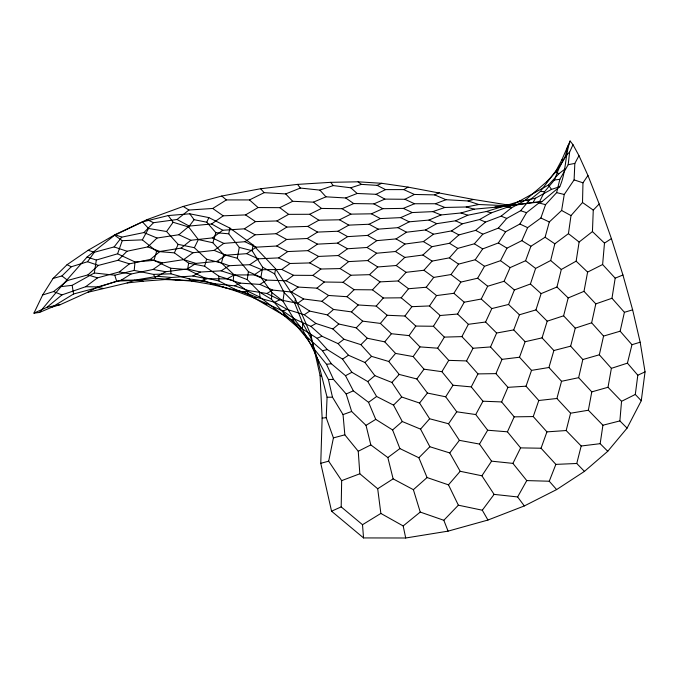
<?xml version="1.0" encoding="UTF-8"?>
<svg xmlns="http://www.w3.org/2000/svg" width="679" height="679" viewBox="0 0 679 679"><rect width="100%" height="100%" fill="white"/><g stroke="black" fill="none" stroke-linecap="round" stroke-linejoin="round"><path stroke-width="1.02" d="M363.545 537.929L362.51 524.714L341.189 506.89L341.664 480.639L328.67 461.177L333.423 437.896L326.209 417.687L327.074 397.232L317.288 358.546L310.744 337.616L302.741 323.323L294.694 303.14L284.161 292.615L274.681 273.917L262.595 267.178L252.104 250.712L253.08 244.975L229.884 228.085L208.818 217.594L189.772 213.809L168.239 215.557L142.48 221.931L114.59 235.24L87.073 257.044L61.051 286.606L39.458 312.467L33.95 313.138L42.65 294.975L53.064 278.449L67.077 264.691L88.109 250.296L115.014 234.679L147.054 219.614L183.211 206.433L221.761 196.027L260.575 188.745L297.538 184.382L330.681 182.337L358.088 181.802L381.768 183.305L408.054 187.124L473.594 199.473L509.556 205.245L541.808 201.765L559.759 186.7C566.269 172.169 564.928 155.72 570.088 141.003L573 144.703L578.975 155.652L587.955 175.496L599.192 203.997L611.406 238.609L622.94 275.003L632.633 309.828L640.17 342.216L645.05 371.871L641.273 400.729L627.082 428.118L607.756 451.289L584.449 471.387L556.627 489.584L524.324 505.94L487.955 520.038L448.089 531.139L405.711 537.997L363.545 537.929L331.556 511.202L320.768 463.307L322.135 418.111L320.047 375.215L310.855 334.925L295.416 299.074L275.615 268.791L253.08 244.975M33.95 313.138L46.961 307.307L61.942 294.924L85.673 286.716L97.538 277.855L119.326 271.931L129.426 263.842L150.475 259.378L162.383 262.892L183.712 259.607L195.925 263.401L216.974 261.364L229.213 265.71L249.745 264.691L261.814 269.75L281.751 269.453L293.506 275.275L312.849 275.402L324.256 282.014L343.056 282.286L354.132 289.678L372.457 289.84L383.279 297.988L401.204 297.809L411.881 306.67L429.51 305.94L440.179 315.506L457.587 314.038L468.374 324.307L485.595 322.016L491.817 308.572L508.554 304.464L514.376 289.958L530.426 284L535.612 268.426L550.677 260.515L554.828 243.803L568.433 233.652L571.005 215.599L582.514 202.512L582.972 182.812L587.955 175.496M448.089 531.139L443.828 520.284L420.25 512.076L413.384 489.678L393.133 478.865L387.836 457.553L370.819 444.915L366.023 425.36L351.654 411.474L346.171 393.981L333.482 379.391L326.497 364.284L314.581 349.549L305.822 337.039L294.024 322.669L283.542 312.858L271.532 299.312L271.778 292.513L260.931 277.312L248.404 271.651L237.268 258.215L223.688 254.667L212.858 242.743L198.336 239.56L188.635 226.981L173.111 222.271L168.239 215.557M310.744 337.616L310.855 334.925M641.273 400.729L635.298 394.457L637.81 375.215L627.43 363.146L631.962 344.711L620.148 331.199L624.408 312.306L611.983 298.259L615.182 278.161L602.621 264.53L604.488 243.124L592.436 231.581L593.268 210.108L599.192 203.997M457.587 314.038L464.232 302.206L481.241 299.032L487.675 286.241L504.073 281.276L510.099 267.619L525.588 260.736L530.91 246.265L545.093 237.243L549.303 221.974L561.618 210.473L564.257 194.466L574.103 179.893L574.833 163.427L578.975 155.652M405.711 537.997L403.165 525.945L380.86 513.434L377.694 488.753L359.828 473.781L358.249 451.255L344.839 434.823L343.039 414.597L332.489 397.207L328.415 379.493L318.909 361.746L312.06 346.91L302.435 329.417L302.741 323.323M627.082 428.118L619.876 420.921L621.548 401.314L608.019 387.276L611.38 368.341L599.328 354.794L603.563 336.08L591.647 322.805L595.806 303.878L583.999 291.35L587.607 272.101L602.621 264.53M61.051 286.606L72.161 285.341L94.33 272.983L114.768 275.207L134.196 270.412L135.028 261.967L117.594 253.802L96.333 260.032L87.073 257.044M487.955 520.038L482.302 510.209L458.376 505.193L448.479 484.857L427.066 477.549L418.867 457.765L399.889 448.573L392.598 429.943L375.75 419.367L368.544 402.333L353.335 390.832L345.518 375.708L331.369 363.749L322.483 350.771L308.852 338.804L298.684 328.11L285.18 316.533L260.006 297.198L247.08 290.901L233.186 280.665L233.831 274.511L221.413 263.002L206.62 259.225L194.372 247.699L178.136 244.372L166.567 231.514L148.548 228.475L142.48 221.931M88.109 250.296L94.356 252.265L114.123 246.927L126.998 251.238L147.793 246.91L159.921 251.459L181.132 248.107L193.006 252.741L214.157 250.373L225.903 255.194L246.715 253.666L258.317 258.818L278.636 257.901L290.009 263.486L309.785 262.926L320.87 269.02L340.077 268.578L350.856 275.233L369.52 274.664L380.036 281.878L398.183 280.962L408.529 288.736L426.234 287.242L436.538 295.577L453.861 293.303L460.846 282.099L477.668 278.212L484.492 266.295L500.525 260.677L506.967 248.166L521.862 240.638L527.608 227.643L540.874 217.993L545.56 204.659L556.627 192.632L559.836 179.315L568.187 164.683L569.613 152.147L573 144.703M271.532 299.312L259.522 292.072L247.241 279.612L248.404 271.651M302.435 329.417L293.158 317.687L282.931 301.077L284.161 292.615M607.756 451.289L600.16 443.676L602.918 425.224L588.362 410.235L591.782 391.876L578.644 377.677L582.82 359.522L570.666 346.163L575.257 328.161L591.647 322.805M94.33 272.983L96.333 260.032M485.595 322.016L496.638 333.024L513.723 329.901L519.418 314.784L535.952 309.896L541.129 293.617L556.958 287.013L561.312 269.478L576.148 261.152L579.111 242.038L592.436 231.581M260.931 277.312L262.595 267.178M524.324 505.94L517.627 496.943L494.108 494.38L481.895 475.784L460.192 471.285L449.761 452.944L429.849 446.731L420.564 429.136L402.291 421.532L393.514 405.117L376.616 396.485L367.772 381.573L351.883 372.287L342.53 359.115L327.278 349.558L317.101 338.278L302.138 328.806L290.909 319.512L248.302 294.499L234.552 289.093L218.927 280.979L203.675 277.456L187.557 269.597L188.66 263.189L174.393 252.86L156.628 251.4L142.352 239.865L122.245 240.663L114.59 235.24M294.694 303.14L295.416 299.074M274.681 273.917L275.615 268.791M237.268 258.215L239.297 247.411L228.721 233.805L215.854 232.693L206.798 222.211L194.101 219.682L189.772 213.809M228.721 233.805L229.884 228.085M426.234 287.242L433.72 277.414L451.009 274.545L458.554 264.123L475.215 259.768L482.676 248.913L498.386 242.938L505.575 231.777L519.91 224.011L526.539 212.671L538.922 202.97L544.592 191.631L554.429 180.003L558.613 169.181L565.454 155.949L567.619 147.165L570.088 141.003M584.449 471.387L576.76 463.485L581.182 446.001L566.167 430.537L546.934 431.869L533.244 416.567L514.19 416.855L501.637 401.934L482.956 401.213L471.268 386.886L453.012 385.222L441.885 371.676L424.002 369.181L413.163 356.568L395.568 353.411L384.738 341.851L367.297 338.244L356.254 327.847L338.813 324.019L327.346 314.886L309.726 311.084L297.665 303.318L279.672 299.795L266.872 293.489L248.302 290.536L234.662 285.834L215.294 283.788L200.772 280.911L164.989 279.561L143.15 281.182L127.16 282.948L87.489 292.369L60.524 304.548L52.3 307.01L39.458 312.467M566.167 430.537L570.581 413.214L556.899 398.48L538.795 400.5L526.03 386.198L507.926 387.336L495.933 373.628L477.957 373.9L466.541 360.922L448.734 360.362L437.666 348.191L419.978 346.893L409.047 335.613L391.41 333.728L380.41 323.416L362.705 321.15L351.467 311.882L333.55 309.454L321.914 301.306L303.649 298.972L291.478 292.029L272.695 290.06L259.913 284.416L240.451 283.135L227.066 278.899L206.755 278.721L192.853 275.997L171.515 277.473L157.409 276.294L134.892 280.147L121.227 280.164L97.666 286.92L87.489 292.369M556.899 398.48L561.533 381.292L548.929 367.5L553.877 350.525L542.063 337.879L547.198 321.175L563.604 315.811L568.187 297.937L583.999 291.35M221.413 263.002L223.688 254.667M233.186 280.665L218.791 276.158L204.642 266.227L206.62 259.225M135.028 261.967L153.955 260.354L156.628 251.4M212.858 242.743L215.854 232.693M533.244 416.567L538.795 400.5M526.03 386.198L531.53 370.378L548.929 367.5M117.594 253.802L122.245 240.663M531.53 370.378L519.52 357.239L525.113 341.715L542.063 337.879M576.76 463.485L555.863 464.377L541.053 448.225L546.934 431.869M115.014 234.679L121.787 237.132L143.897 232.566L157.027 238.032L178.866 234.739L190.841 240.264L212.357 237.905L223.798 243.379L244.924 241.716L256.093 247.181L276.769 246.01L287.718 251.569L307.893 250.653L318.587 256.424L338.201 255.55L348.616 261.61L367.636 260.558L377.762 266.966L396.18 265.523L406.084 272.304L423.917 270.259L432.065 261.101L449.413 257.85L457.756 248.378L474.358 243.803L482.82 234.17L498.318 228.127L506.746 218.409L520.632 210.719L528.754 200.874L540.323 191.486L556.084 170.633L561.856 159.82L568.484 144.627M556.627 489.584L549.252 481.233L555.863 464.377M495.933 373.628L502.027 359.352L519.52 357.239M501.637 401.934L507.926 387.336M121.227 280.164L131.03 274.027L153.038 269.453L165.744 271.736L187.311 268.969L200.305 272.05L221.167 270.836L234.026 274.961L254.141 274.893L266.643 280.104L286.071 280.783L298.123 287.064L316.974 288.168L328.585 295.467L346.952 296.706L358.189 304.973L376.191 306.085L387.183 315.268L404.939 316.032L415.811 326.064L433.431 326.268L444.346 337.115L461.89 336.614L473.017 348.251L490.535 346.944L496.638 333.024M174.393 252.86L178.136 244.372M206.798 222.211L208.818 217.594M566.549 149.575L567.619 147.165M541.053 448.225L520.598 447.885L507.425 431.81L514.19 416.855M194.372 247.699L198.336 239.56M549.252 481.233L526.76 480.588L512.908 463.384L520.598 447.885M466.541 360.922L473.017 348.251M471.268 386.886L477.957 373.9M461.89 336.614L468.374 324.307M507.425 431.81L487.658 430.223L475.741 414.546L482.956 401.213M142.352 239.865L148.548 228.475M307.893 250.653L317.483 244.143L337.514 243.124L347.631 236.632L367.517 235.418L378.169 229.146L397.953 227.669L409.199 221.821L428.984 220.072L441.002 214.954L461.016 212.96L474.231 209.157L510.608 205.873L533.151 202.41L535.502 198.192L551.467 189.382L559.759 186.7M517.627 496.943L526.76 480.588M512.908 463.384L491.571 461.16L479.493 444.066L487.658 430.223M437.666 348.191L444.346 337.115M441.885 371.676L448.734 360.362M396.18 265.523L404.828 257.4L422.881 255.024L431.929 246.689L449.456 243.294L458.911 234.917L475.665 230.368L485.536 222.084L501.119 216.168L511.389 207.91L525.139 200.305L546.434 181.98L556.025 171.795L566.863 154.77M433.431 326.268L440.179 315.506M475.741 414.546L456.746 411.797L445.696 396.799L453.012 385.222M481.895 475.784L491.571 461.16M429.51 305.94L436.538 295.577M479.493 444.066L459.386 440.348L448.556 423.764L456.746 411.797M413.163 356.568L419.978 346.893M166.567 231.514L173.111 222.271M409.047 335.613L415.811 326.064M53.064 278.449L61.942 275.946L71.287 266.771L87.523 261.729L94.356 252.265M52.3 307.01L73.57 293.982L97.623 287.557L116.644 281.131L138.329 280.215L155.678 278.271L191.784 281.123L210.796 284.323L243.6 292.004L257.137 297.444L274.639 302.291L287.183 309.446L304.277 314.733L315.973 323.484L332.897 328.976L343.947 339.237L360.905 344.677L371.532 356.348L388.744 361.474L399.193 374.426L416.855 378.975L424.002 369.181M404.939 316.032L411.881 306.67M482.302 510.209L494.108 494.38M188.635 226.981L194.101 219.682M338.201 255.55L347.529 248.76L366.966 247.487L376.837 240.638L396.061 238.906L406.526 232.21L425.538 229.96L436.741 223.663L455.524 220.802L467.78 215.209L486.3 211.525L518.281 201.765L534.696 192.666L535.51 191.588M449.761 452.944L459.386 440.348M114.123 246.927L121.787 237.132M134.196 270.412L153.429 274.392L170.913 273.815L189.093 278.865L204.922 281.131L236.657 291.342L253.386 297.716L282.787 310.94L294.796 319.088L310.889 326.353L321.973 336.249L338.117 343.65L348.488 355.236L364.946 362.493L374.867 375.648L391.902 382.455L401.705 397.003L419.571 403.046L427.43 393.056L445.696 396.799M401.204 297.809L408.529 288.736M384.738 341.851L391.41 333.728M380.41 323.416L387.183 315.268M388.744 361.474L395.568 353.411M448.479 484.857L460.192 471.285M376.191 306.085L383.279 297.988M420.564 429.136L429.646 418.765L448.556 423.764M391.902 382.455L399.193 374.426M398.183 280.962L406.084 272.304M534.696 192.666L548.428 185.028L558.842 173.765L564.903 169.113M372.457 289.84L380.036 281.878M356.254 327.847L362.705 321.15M443.828 520.284L458.376 505.193M351.467 311.882L358.189 304.973M143.897 232.566L153.556 222.695L177.041 219.504L188.906 210.04L212.705 208.47L226.396 199.923L249.465 199.932L264.165 192.658L285.698 193.922L300.347 188.058L319.885 190.112L333.253 185.579L350.78 187.786L361.364 184.374L377.142 185.367L385.511 189.611L403.776 189.602L414.402 194.457L434.619 194.89L446.018 199.711L468.026 200.959L478.805 204.515L510.608 205.873M42.65 294.975L53.599 291.563L67.73 280.419L87.922 274.919L98.37 265.404L118.078 260.261L126.998 251.238M360.905 344.677L367.297 338.244M418.867 457.765L429.849 446.731M393.514 405.117L401.705 397.003M346.952 296.706L354.132 289.678M147.793 246.91L157.027 238.032M369.52 274.664L377.762 266.966M364.946 362.493L371.532 356.348M565.454 155.949L569.613 152.147M343.056 282.286L350.856 275.233M413.384 489.678L427.066 477.549M327.346 314.886L333.55 309.454M321.914 301.306L328.585 295.467M392.598 429.943L402.291 421.532M316.974 288.168L324.256 282.014M150.475 259.378L159.921 251.459M332.897 328.976L338.813 324.019M178.866 234.739L189.229 226.082L211.602 223.977L223.213 215.829L245.518 214.903L258.071 207.553L279.756 207.664L292.674 201.298L313.401 202.147L325.962 196.817L345.696 197.971L357.154 193.473L376.098 194.304L384.857 199.108L404.896 199.278L414.504 203.742L435.409 203.742L446.018 199.711M367.772 381.573L374.867 375.648M340.077 268.578L348.616 261.61M367.636 260.558L376.667 253.225L395.433 251.51L404.973 244.041L423.399 241.588L433.508 234.204L451.484 230.919L462.289 223.815L479.595 219.529L491.35 212.824L507.569 207.129L520.496 200.594M403.165 525.945L420.25 512.076M181.132 248.107L190.841 240.264M312.849 275.402L320.87 269.02M338.117 343.65L343.947 339.237M291.478 292.029L298.123 287.064M387.836 457.553L399.889 448.573M286.071 280.783L293.506 275.275M309.785 262.926L318.587 256.424M183.712 259.607L193.006 252.741M212.357 237.905L222.754 230.266L244.372 228.815L255.516 221.6L276.947 220.938L288.626 214.352L309.658 214.284L321.507 208.436L342.08 208.708L353.708 203.573L373.925 203.878L384.857 199.108M214.157 250.373L223.798 243.379M297.665 303.318L303.649 298.972M368.544 402.333L376.616 396.485M281.751 269.453L290.009 263.486M153.038 269.453L162.383 262.892M278.636 257.901L287.718 251.569M246.715 253.666L256.093 247.181M216.974 261.364L225.903 255.194M249.745 264.691L258.317 258.818M244.924 241.716L255.092 234.798L276.141 233.712L286.852 227.066L307.731 226.404L318.858 220.208L339.525 219.792L350.89 214.14L371.413 213.809L382.82 208.691L403.351 208.385L414.504 203.742M254.141 274.893L261.814 269.75M304.277 314.733L309.726 311.084M276.769 246.01L286.64 239.458L307.197 238.507L317.568 232.091L337.981 231.233L348.811 225.131L369.113 224.248L380.342 218.579L400.652 217.628L412.255 212.552L432.829 211.627L444.83 207.46L466.218 206.985L478.805 204.515M342.53 359.115L348.488 355.236M604.488 243.124L611.406 238.609M187.311 268.969L195.925 263.401M259.913 284.416L266.643 280.104M377.694 488.753L393.133 478.865M221.167 270.836L229.213 265.71M366.023 425.36L375.75 419.367M362.51 524.714L380.86 513.434M266.872 293.489L272.695 290.06M403.776 189.602L408.054 187.124M556.084 170.633L558.613 169.181M227.066 278.899L234.026 274.961M310.889 326.353L315.973 323.484M546.434 181.98L547.63 181.31M157.409 276.294L165.744 271.736M345.518 375.708L351.883 372.287M192.853 275.997L200.305 272.05M404.896 199.278L414.402 194.457M358.249 451.255L370.819 444.915M621.548 401.314L635.298 394.457M376.098 194.304L385.511 189.611M274.639 302.291L279.672 299.795M434.619 194.89L439.279 192.658M234.662 285.834L240.451 283.135M637.81 375.215L645.05 371.871M377.142 185.367L381.768 183.305M331.556 511.202L341.189 506.89M346.171 393.981L353.335 390.832M317.101 338.278L321.973 336.249M615.182 278.161L622.94 275.003M341.664 480.639L359.828 473.781M200.772 280.911L206.755 278.721M343.039 414.597L351.654 411.474M127.16 282.948L134.892 280.147M595.806 303.878L611.983 298.259M282.787 310.94L287.183 309.446M611.38 368.341L627.43 363.146M164.989 279.561L171.515 277.473M243.6 292.004L248.302 290.536M631.962 344.711L640.17 342.216M624.408 312.306L632.633 309.828M603.563 336.08L620.148 331.199M582.82 359.522L599.328 354.794M591.782 391.876L608.019 387.276M320.768 463.307L328.67 461.177M333.423 437.896L344.839 434.823M468.026 200.959L473.594 199.473M553.877 350.525L570.666 346.163M322.483 350.771L327.278 349.558M602.918 425.224L619.876 420.921M561.533 381.292L578.644 377.677M518.281 201.765L535.502 198.192M46.961 307.307L60.524 304.548M568.187 164.683L574.833 163.427M570.581 413.214L588.362 410.235M554.429 180.003L559.836 179.315M581.182 446.001L600.16 443.676M210.796 284.323L215.294 283.788M326.497 364.284L331.369 363.749M290.909 319.512L294.796 319.088M322.135 418.111L326.209 417.687M533.151 202.41L541.808 201.765M253.386 297.716L257.137 297.444M502.443 205.669L509.556 205.245M328.415 379.493L333.482 379.391M327.074 397.232L332.489 397.207M85.673 286.716L97.666 286.92M494.991 206.883L500.304 206.993M540.323 191.486L544.592 191.631M175.861 279.96L180.351 280.283M153.955 260.354L170.616 268.222L187.557 269.597M97.623 287.557L103.318 288.405M525.139 200.305L528.754 200.874M119.326 271.931L131.03 274.027M188.66 263.189L204.642 266.227M138.329 280.215L143.15 281.182M298.684 328.11L302.138 328.806M507.569 207.129L511.389 207.91M556.627 192.632L564.257 194.466M538.922 202.97L545.56 204.659M486.3 211.525L491.35 212.824M239.297 247.411L252.104 250.712M466.218 206.985L474.231 209.157M222.279 286.903L225.47 287.828M87.922 274.919L97.538 277.855M118.078 260.261L129.426 263.842M263.52 303.089L266.491 304.056M574.103 179.893L582.972 182.812M520.632 210.719L526.539 212.671M461.016 212.96L467.78 215.209M87.523 261.729L98.37 265.404M233.831 274.511L247.241 279.612M435.409 203.742L444.83 207.46M501.119 216.168L506.746 218.409M53.599 291.563L61.942 294.924M432.829 211.627L441.002 214.954M561.856 159.82L562.993 160.303M479.595 219.529L485.536 222.084M455.524 220.802L462.289 223.815M428.984 220.072L436.741 223.663M403.351 208.385L412.255 212.552M519.91 224.011L527.608 227.643M540.874 217.993L549.303 221.974M147.054 219.614L153.556 222.695M400.652 217.628L409.199 221.821M67.077 264.691L71.287 266.771M498.318 228.127L505.575 231.777M397.953 227.669L406.526 232.21M475.665 230.368L482.82 234.17M425.538 229.96L433.508 234.204M371.413 213.809L380.342 218.579M451.484 230.919L458.911 234.917M369.113 224.248L378.169 229.146M177.041 219.504L189.229 226.082M373.925 203.878L382.82 208.691M561.618 210.473L571.005 215.599M307.197 238.507L317.483 244.143M276.141 233.712L286.64 239.458M244.372 228.815L255.092 234.798M337.981 231.233L347.631 236.632M367.517 235.418L376.837 240.638M337.514 243.124L347.529 248.76M211.602 223.977L222.754 230.266M339.525 219.792L348.811 225.131M396.061 238.906L404.973 244.041M307.731 226.404L317.568 232.091M305.822 337.039L308.852 338.804M366.966 247.487L376.667 253.225M423.399 241.588L431.929 246.689M498.386 242.938L506.967 248.166M449.456 243.294L457.756 248.378M474.358 243.803L482.676 248.913M342.08 208.708L350.89 214.14M276.947 220.938L286.852 227.066M521.862 240.638L530.91 246.265M395.433 251.51L404.828 257.4M183.211 206.433L188.906 210.04M309.658 214.284L318.858 220.208M422.881 255.024L432.065 261.101M245.518 214.903L255.516 221.6M545.093 237.243L554.828 243.803M449.413 257.85L458.554 264.123M556.025 171.795L558.842 173.765M345.696 197.971L353.708 203.573M212.705 208.47L223.213 215.829M475.215 259.768L484.492 266.295M582.514 202.512L593.268 210.108M500.525 260.677L510.099 267.619M423.917 270.259L433.72 277.414M279.756 207.664L288.626 214.352M525.588 260.736L535.612 268.426M451.009 274.545L460.846 282.099M271.778 292.513L282.931 301.077M61.942 275.946L67.73 280.419M313.401 202.147L321.507 208.436M568.433 233.652L579.111 242.038M358.088 181.802L361.364 184.374M477.668 278.212L487.675 286.241M320.047 375.215L321.379 376.319M221.761 196.027L226.396 199.923M189.093 278.865L191.784 281.123M550.677 260.515L561.312 269.478M504.073 281.276L514.376 289.958M453.861 293.303L464.232 302.206M249.465 199.932L258.071 207.553M350.78 187.786L357.154 193.473M530.426 284L541.129 293.617M481.241 299.032L491.817 308.572M508.554 304.464L519.418 314.784M576.148 261.152L587.607 272.101M556.958 287.013L568.187 297.937M273.645 308.113L275.937 310.405M535.952 309.896L547.198 321.175M513.723 329.901L525.113 341.715M312.06 346.91L314.581 349.549M285.698 193.922L292.674 201.298M563.604 315.811L575.257 328.161M234.552 289.093L236.657 291.342M490.535 346.944L502.027 359.352M260.575 188.745L264.165 192.658M319.885 190.112L325.962 196.817M330.681 182.337L333.253 185.579M297.538 184.382L300.347 188.058M416.855 378.975L427.43 393.056M548.428 185.028L551.467 189.382M419.571 403.046L429.646 418.765M153.429 274.392L155.678 278.271M317.288 358.546L318.909 361.746M283.542 312.858L285.18 316.533M247.08 290.901L248.302 294.499M203.675 277.456L204.922 281.131M114.768 275.207L116.644 281.131M293.158 317.687L294.024 322.669M72.161 285.341L73.57 293.982M259.522 292.072L260.006 297.198M170.616 268.222L170.913 273.815M218.791 276.158L218.927 280.979"/></g></svg>
